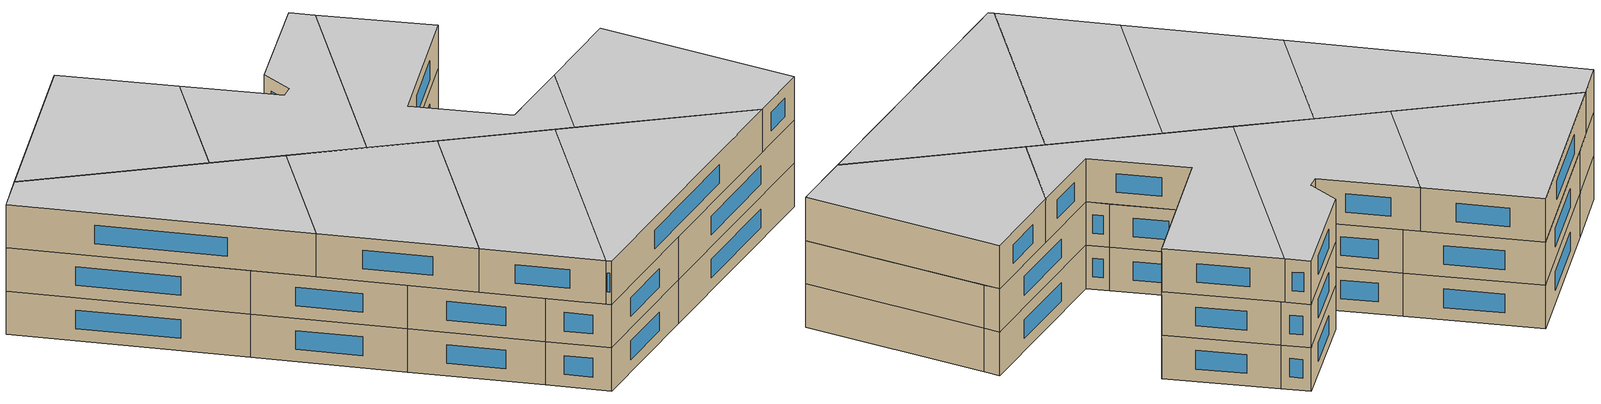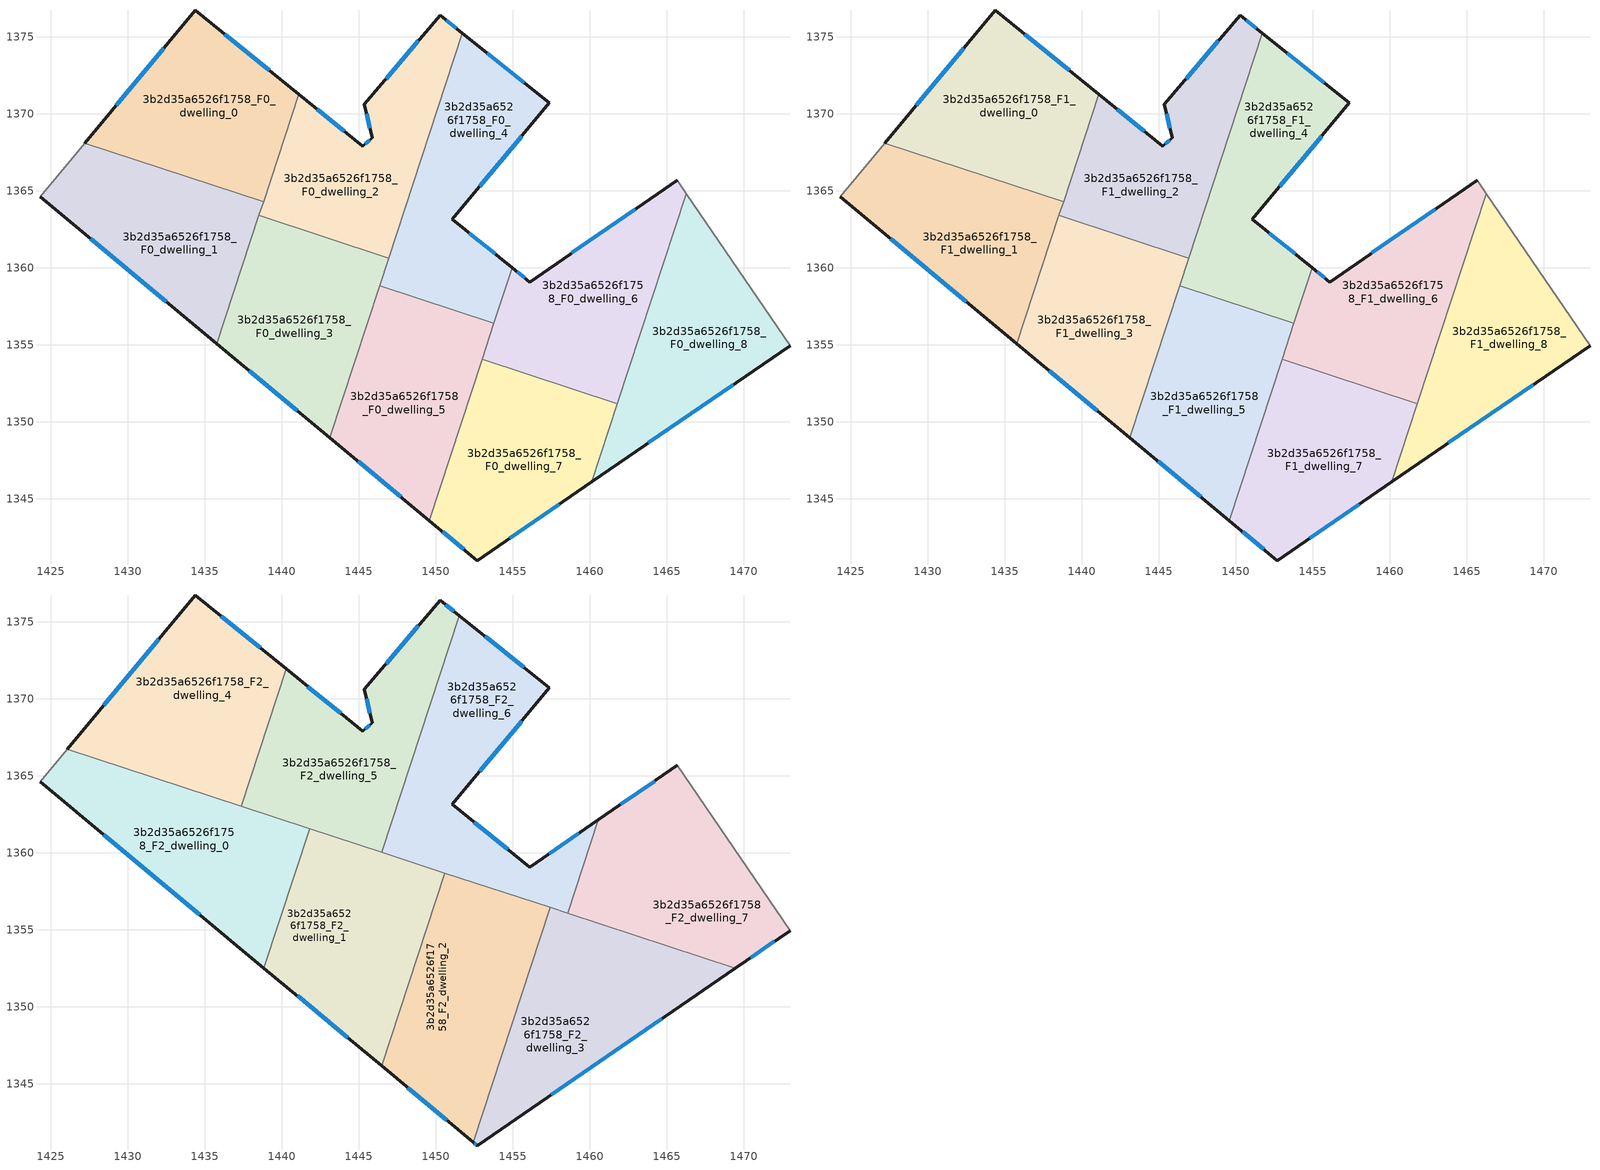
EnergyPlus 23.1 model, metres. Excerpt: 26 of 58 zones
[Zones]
3b2d35a6526f1758_F0_dwelling_0
 floor ground (EU_floor_Construction): 1441.11,1371.26 1438.82,1364.28 1427.21,1368.09 1434.38,1376.7 z0
 wall outside (EU_wall_Construction): 1441.11,1371.26 1434.38,1376.7 1427.21,1368.09 z0:3
 wall to 3b2d35a6526f1758_F0_dwelling_1 (EU_wall_Construction): 1427.21,1368.09 1438.82,1364.28 z0:3
 wall to 3b2d35a6526f1758_F0_dwelling_2 (EU_wall_Construction): 1438.82,1364.28 1441.11,1371.26 z0:3
 window (EU_Window_Construction): 1432.33,1374.24 1429.26,1370.55 / 1439.18,1372.81 1436.3,1375.14 z0.86:2.14
3b2d35a6526f1758_F0_dwelling_1
 floor ground (EU_floor_Construction): 1438.82,1364.28 1435.79,1355.05 1424.31,1364.6 1427.21,1368.09 z0
 wall outside (EU_wall_Construction): 1424.31,1364.6 1435.79,1355.05 z0:3
 wall adiabatic (EU_wall_Construction): 1427.21,1368.09 1424.31,1364.6 z0:3
 wall to 3b2d35a6526f1758_F0_dwelling_3 (EU_wall_Construction): 1435.79,1355.05 1438.53,1363.39 z0:3
 wall to 3b2d35a6526f1758_F0_dwelling_2 (EU_wall_Construction): 1438.53,1363.39 1438.82,1364.28 z0:3
 window (EU_Window_Construction): 1427.59,1361.87 1432.51,1357.78 z0.86:2.14
3b2d35a6526f1758_F0_dwelling_2
 floor ground (EU_floor_Construction): 1451.73,1375.22 1446.94,1360.62 1438.53,1363.39 1441.11,1371.26 1445.26,1367.89 1445.88,1368.42 1445.37,1370.61 1450.28,1376.39 z0
 wall outside (EU_wall_Construction): 1451.73,1375.22 1450.28,1376.39 1445.37,1370.61 1445.88,1368.42 1445.26,1367.89 1441.11,1371.26 z0:3
 wall to 3b2d35a6526f1758_F0_dwelling_3 (EU_wall_Construction): 1438.53,1363.39 1446.94,1360.62 z0:3
 wall to 3b2d35a6526f1758_F0_dwelling_4 (EU_wall_Construction): 1446.94,1360.62 1451.73,1375.22 z0:3
 window (EU_Window_Construction): 1445.7,1368.27 1445.44,1368.04 / 1445.52,1369.99 1445.73,1369.05 / 1448.88,1374.74 1446.78,1372.26 / 1451.32,1375.56 1450.7,1376.06 / 1444.07,1368.85 1442.29,1370.3 z0.86:2.14
3b2d35a6526f1758_F0_dwelling_3
 floor ground (EU_floor_Construction): 1446.94,1360.62 1443.12,1348.96 1435.79,1355.05 1438.53,1363.39 z0
 wall outside (EU_wall_Construction): 1435.79,1355.05 1443.12,1348.96 z0:3
 wall to 3b2d35a6526f1758_F0_dwelling_5 (EU_wall_Construction): 1443.12,1348.96 1446.35,1358.83 z0:3
 wall to 3b2d35a6526f1758_F0_dwelling_4 (EU_wall_Construction): 1446.35,1358.83 1446.94,1360.62 z0:3
 window (EU_Window_Construction): 1437.88,1353.31 1441.02,1350.7 z0.86:2.14
3b2d35a6526f1758_F0_dwelling_4
 floor ground (EU_floor_Construction): 1457.37,1370.69 1451.07,1363.13 1454.96,1360 1453.78,1356.39 1446.35,1358.83 1451.73,1375.22 z0
 wall outside (EU_wall_Construction): 1454.96,1360 1451.07,1363.13 1457.37,1370.69 1451.73,1375.22 z0:3
 wall to 3b2d35a6526f1758_F0_dwelling_5 (EU_wall_Construction): 1446.35,1358.83 1453.78,1356.39 z0:3
 wall to 3b2d35a6526f1758_F0_dwelling_6 (EU_wall_Construction): 1453.78,1356.39 1454.96,1360 z0:3
 window (EU_Window_Construction): 1452.87,1365.29 1455.57,1368.53 / 1453.85,1360.89 1452.18,1362.24 / 1455.76,1371.99 1453.34,1373.93 z0.86:2.14
3b2d35a6526f1758_F0_dwelling_5
 floor ground (EU_floor_Construction): 1453.78,1356.39 1449.58,1343.58 1443.12,1348.96 1446.35,1358.83 z0
 wall outside (EU_wall_Construction): 1443.12,1348.96 1449.58,1343.58 z0:3
 wall to 3b2d35a6526f1758_F0_dwelling_7 (EU_wall_Construction): 1449.58,1343.58 1453.01,1354.05 z0:3
 wall to 3b2d35a6526f1758_F0_dwelling_6 (EU_wall_Construction): 1453.01,1354.05 1453.78,1356.39 z0:3
 window (EU_Window_Construction): 1444.96,1347.42 1447.73,1345.12 z0.86:2.14
3b2d35a6526f1758_F0_dwelling_6
 floor ground (EU_floor_Construction): 1465.67,1365.66 1466.26,1364.79 1461.79,1351.17 1453.01,1354.05 1454.96,1360 1456.11,1359.07 z0
 wall outside (EU_wall_Construction): 1465.67,1365.66 1456.11,1359.07 1454.96,1360 z0:3
 wall to 3b2d35a6526f1758_F0_dwelling_7 (EU_wall_Construction): 1453.01,1354.05 1461.79,1351.17 z0:3
 wall adiabatic (EU_wall_Construction): 1466.26,1364.79 1465.67,1365.66 z0:3
 wall to 3b2d35a6526f1758_F0_dwelling_8 (EU_wall_Construction): 1461.79,1351.17 1466.26,1364.79 z0:3
 window (EU_Window_Construction): 1455.78,1359.33 1455.29,1359.73 / 1462.94,1363.78 1458.84,1360.95 z0.86:2.14
3b2d35a6526f1758_F0_dwelling_7
 floor ground (EU_floor_Construction): 1461.79,1351.17 1460.13,1346.09 1452.7,1340.98 1449.58,1343.58 1453.01,1354.05 z0
 wall outside (EU_wall_Construction): 1449.58,1343.58 1452.7,1340.98 1460.13,1346.09 z0:3
 wall to 3b2d35a6526f1758_F0_dwelling_8 (EU_wall_Construction): 1460.13,1346.09 1461.79,1351.17 z0:3
 window (EU_Window_Construction): 1450.47,1342.84 1451.81,1341.73 / 1454.82,1342.44 1458,1344.63 z0.86:2.14
3b2d35a6526f1758_F0_dwelling_8
 floor ground (EU_floor_Construction): 1466.26,1364.79 1473,1354.94 1460.13,1346.09 z0
 wall outside (EU_wall_Construction): 1460.13,1346.09 1473,1354.94 z0:3
 wall adiabatic (EU_wall_Construction): 1473,1354.94 1466.26,1364.79 z0:3
 window (EU_Window_Construction): 1463.8,1348.62 1469.32,1352.41 z0.86:2.14
3b2d35a6526f1758_F1_dwelling_0
 floor to 3b2d35a6526f1758_F0_dwelling_0 (EU_floor_Construction): 1441.11,1371.26 1438.82,1364.28 1427.21,1368.09 1434.38,1376.7 z3
 wall outside (EU_wall_Construction): 1441.11,1371.26 1434.38,1376.7 1427.21,1368.09 z3:6
 wall to 3b2d35a6526f1758_F1_dwelling_1 (EU_wall_Construction): 1427.21,1368.09 1438.82,1364.28 z3:6
 wall to 3b2d35a6526f1758_F1_dwelling_2 (EU_wall_Construction): 1438.82,1364.28 1441.11,1371.26 z3:6
 window (EU_Window_Construction): 1432.33,1374.24 1429.26,1370.55 / 1439.18,1372.81 1436.3,1375.14 z3.86:5.14
3b2d35a6526f1758_F1_dwelling_1
 floor to 3b2d35a6526f1758_F0_dwelling_1 (EU_floor_Construction): 1438.82,1364.28 1435.79,1355.05 1424.31,1364.6 1427.21,1368.09 z3
 wall outside (EU_wall_Construction): 1424.31,1364.6 1435.79,1355.05 z3:6
 wall adiabatic (EU_wall_Construction): 1427.21,1368.09 1424.31,1364.6 z3:6
 wall to 3b2d35a6526f1758_F1_dwelling_3 (EU_wall_Construction): 1435.79,1355.05 1438.53,1363.39 z3:6
 wall to 3b2d35a6526f1758_F1_dwelling_2 (EU_wall_Construction): 1438.53,1363.39 1438.82,1364.28 z3:6
 window (EU_Window_Construction): 1427.59,1361.87 1432.51,1357.78 z3.86:5.14
 ceiling adiabatic (EU_roof_Construction): 1435.79,1355.05 1438.82,1364.28 1438.3,1362.71 1426.07,1366.72 1427.21,1368.09 1424.31,1364.6 z6
3b2d35a6526f1758_F1_dwelling_2
 floor to 3b2d35a6526f1758_F0_dwelling_2 (EU_floor_Construction): 1451.73,1375.22 1446.94,1360.62 1438.53,1363.39 1441.11,1371.26 1445.26,1367.89 1445.88,1368.42 1445.37,1370.61 1450.28,1376.39 z3
 wall outside (EU_wall_Construction): 1451.73,1375.22 1450.28,1376.39 1445.37,1370.61 1445.88,1368.42 1445.26,1367.89 1441.11,1371.26 z3:6
 wall to 3b2d35a6526f1758_F1_dwelling_3 (EU_wall_Construction): 1438.53,1363.39 1446.94,1360.62 z3:6
 wall to 3b2d35a6526f1758_F1_dwelling_4 (EU_wall_Construction): 1446.94,1360.62 1451.73,1375.22 z3:6
 window (EU_Window_Construction): 1445.7,1368.27 1445.44,1368.04 / 1445.52,1369.99 1445.73,1369.05 / 1448.88,1374.74 1446.78,1372.26 / 1451.32,1375.56 1450.7,1376.06 / 1444.07,1368.85 1442.29,1370.3 z3.86:5.14
3b2d35a6526f1758_F1_dwelling_3
 floor to 3b2d35a6526f1758_F0_dwelling_3 (EU_floor_Construction): 1446.94,1360.62 1443.12,1348.96 1435.79,1355.05 1438.53,1363.39 z3
 wall outside (EU_wall_Construction): 1435.79,1355.05 1443.12,1348.96 z3:6
 wall to 3b2d35a6526f1758_F1_dwelling_5 (EU_wall_Construction): 1443.12,1348.96 1446.35,1358.83 z3:6
 wall to 3b2d35a6526f1758_F1_dwelling_4 (EU_wall_Construction): 1446.35,1358.83 1446.94,1360.62 z3:6
 window (EU_Window_Construction): 1437.88,1353.31 1441.02,1350.7 z3.86:5.14
 ceiling adiabatic (EU_roof_Construction): 1443.12,1348.96 1446.72,1359.95 1438.3,1362.71 1435.79,1355.05 z6
3b2d35a6526f1758_F1_dwelling_4
 floor to 3b2d35a6526f1758_F0_dwelling_4 (EU_floor_Construction): 1457.37,1370.69 1451.07,1363.13 1454.96,1360 1453.78,1356.39 1446.35,1358.83 1451.73,1375.22 z3
 wall outside (EU_wall_Construction): 1454.96,1360 1451.07,1363.13 1457.37,1370.69 1451.73,1375.22 z3:6
 wall to 3b2d35a6526f1758_F1_dwelling_5 (EU_wall_Construction): 1446.35,1358.83 1453.78,1356.39 z3:6
 wall to 3b2d35a6526f1758_F1_dwelling_6 (EU_wall_Construction): 1453.78,1356.39 1454.96,1360 z3:6
 window (EU_Window_Construction): 1452.87,1365.29 1455.57,1368.53 / 1453.85,1360.89 1452.18,1362.24 / 1455.76,1371.99 1453.34,1373.93 z3.86:5.14
3b2d35a6526f1758_F1_dwelling_5
 floor to 3b2d35a6526f1758_F0_dwelling_5 (EU_floor_Construction): 1453.78,1356.39 1449.58,1343.58 1443.12,1348.96 1446.35,1358.83 z3
 wall outside (EU_wall_Construction): 1443.12,1348.96 1449.58,1343.58 z3:6
 wall to 3b2d35a6526f1758_F1_dwelling_7 (EU_wall_Construction): 1449.58,1343.58 1453.01,1354.05 z3:6
 wall to 3b2d35a6526f1758_F1_dwelling_6 (EU_wall_Construction): 1453.01,1354.05 1453.78,1356.39 z3:6
 window (EU_Window_Construction): 1444.96,1347.42 1447.73,1345.12 z3.86:5.14
3b2d35a6526f1758_F1_dwelling_6
 floor to 3b2d35a6526f1758_F0_dwelling_6 (EU_floor_Construction): 1465.67,1365.66 1466.26,1364.79 1461.79,1351.17 1453.01,1354.05 1454.96,1360 1456.11,1359.07 z3
 wall outside (EU_wall_Construction): 1465.67,1365.66 1456.11,1359.07 1454.96,1360 z3:6
 wall to 3b2d35a6526f1758_F1_dwelling_7 (EU_wall_Construction): 1453.01,1354.05 1461.79,1351.17 z3:6
 wall adiabatic (EU_wall_Construction): 1466.26,1364.79 1465.67,1365.66 z3:6
 wall to 3b2d35a6526f1758_F1_dwelling_8 (EU_wall_Construction): 1461.79,1351.17 1466.26,1364.79 z3:6
 window (EU_Window_Construction): 1455.78,1359.33 1455.29,1359.73 / 1462.94,1363.78 1458.84,1360.95 z3.86:5.14
3b2d35a6526f1758_F1_dwelling_7
 floor to 3b2d35a6526f1758_F0_dwelling_7 (EU_floor_Construction): 1461.79,1351.17 1460.13,1346.09 1452.7,1340.98 1449.58,1343.58 1453.01,1354.05 z3
 wall outside (EU_wall_Construction): 1449.58,1343.58 1452.7,1340.98 1460.13,1346.09 z3:6
 wall to 3b2d35a6526f1758_F1_dwelling_8 (EU_wall_Construction): 1460.13,1346.09 1461.79,1351.17 z3:6
 window (EU_Window_Construction): 1450.47,1342.84 1451.81,1341.73 / 1454.82,1342.44 1458,1344.63 z3.86:5.14
3b2d35a6526f1758_F1_dwelling_8
 floor to 3b2d35a6526f1758_F0_dwelling_8 (EU_floor_Construction): 1466.26,1364.79 1473,1354.94 1460.13,1346.09 z3
 wall outside (EU_wall_Construction): 1460.13,1346.09 1473,1354.94 z3:6
 wall adiabatic (EU_wall_Construction): 1473,1354.94 1466.26,1364.79 z3:6
 window (EU_Window_Construction): 1463.8,1348.62 1469.32,1352.41 z3.86:5.14
3b2d35a6526f1758_F2_dwelling_0
 floor adiabatic (EU_floor_Construction): 1438.3,1362.71 1435.79,1355.05 1424.31,1364.6 1426.07,1366.72 z6; 1441.81,1361.56 1438.84,1352.51 1435.79,1355.05 1438.3,1362.71 z6
 wall outside (EU_wall_Construction): 1424.31,1364.6 1438.84,1352.51 z6:9
 wall adiabatic (EU_wall_Construction): 1426.07,1366.72 1424.31,1364.6 z6:9
 wall to 3b2d35a6526f1758_F2_dwelling_1 (EU_wall_Construction): 1438.84,1352.51 1441.81,1361.56 z6:9
 wall to 3b2d35a6526f1758_F2_dwelling_4 (EU_wall_Construction): 1437.36,1363.02 1426.07,1366.72 z6:9
 wall to 3b2d35a6526f1758_F2_dwelling_5 (EU_wall_Construction): 1441.81,1361.56 1437.36,1363.02 z6:9
 window (EU_Window_Construction): 1428.46,1361.15 1434.69,1355.96 z6.86:8.14
 ceiling to 3b2d35a6526f1758_F3_dwelling_0 (EU_floor_Construction): 1438.84,1352.51 1441.81,1361.56 1426.07,1366.72 1424.31,1364.6 z9
3b2d35a6526f1758_F2_dwelling_1
 floor adiabatic (EU_floor_Construction): 1446.72,1359.95 1443.12,1348.96 1438.84,1352.51 1441.81,1361.56 z6
 floor to 3b2d35a6526f1758_F1_dwelling_5 (EU_floor_Construction): 1450.23,1357.56 1446.49,1346.15 1443.12,1348.96 1446.35,1358.83 z6
 floor to 3b2d35a6526f1758_F1_dwelling_4 (EU_floor_Construction): 1450.59,1358.68 1450.23,1357.56 1446.35,1358.83 1446.72,1359.95 z6
 wall outside (EU_wall_Construction): 1438.84,1352.51 1446.48,1346.15 z6:9
 wall to 3b2d35a6526f1758_F2_dwelling_2 (EU_wall_Construction): 1446.48,1346.15 1450.59,1358.68 z6:9
 wall to 3b2d35a6526f1758_F2_dwelling_5 (EU_wall_Construction): 1446.5,1360.02 1441.81,1361.56 z6:9
 wall to 3b2d35a6526f1758_F2_dwelling_6 (EU_wall_Construction): 1450.59,1358.68 1446.5,1360.02 z6:9
 window (EU_Window_Construction): 1441.03,1350.69 1444.3,1347.97 z6.86:8.14
 ceiling to 3b2d35a6526f1758_F3_dwelling_1 (EU_floor_Construction): 1446.48,1346.15 1450.59,1358.68 1441.81,1361.56 1438.84,1352.51 z9
3b2d35a6526f1758_F2_dwelling_2
 floor to 3b2d35a6526f1758_F1_dwelling_5 (EU_floor_Construction): 1453.78,1356.39 1449.58,1343.58 1446.49,1346.15 1450.23,1357.56 z6
 floor to 3b2d35a6526f1758_F1_dwelling_7 (EU_floor_Construction): 1456.28,1352.98 1452.42,1341.21 1449.58,1343.58 1453.01,1354.05 z6
 floor to 3b2d35a6526f1758_F1_dwelling_6 (EU_floor_Construction): 1457.42,1356.44 1456.28,1352.98 1453.01,1354.05 1454.15,1357.51 z6
 floor to 3b2d35a6526f1758_F1_dwelling_4 (EU_floor_Construction): 1454.14,1357.51 1453.78,1356.39 1450.23,1357.56 1450.59,1358.68 z6
 wall outside (EU_wall_Construction): 1446.48,1346.15 1452.42,1341.21 z6:9
 wall to 3b2d35a6526f1758_F2_dwelling_3 (EU_wall_Construction): 1452.42,1341.21 1457.42,1356.44 z6:9
 wall to 3b2d35a6526f1758_F2_dwelling_6 (EU_wall_Construction): 1457.42,1356.44 1450.59,1358.68 z6:9
 window (EU_Window_Construction): 1448.18,1344.74 1450.73,1342.62 z6.86:8.14
 ceiling to 3b2d35a6526f1758_F3_dwelling_2 (EU_floor_Construction): 1452.42,1341.21 1457.42,1356.44 1450.59,1358.68 1446.48,1346.15 z9
3b2d35a6526f1758_F2_dwelling_3
 floor to 3b2d35a6526f1758_F1_dwelling_7 (EU_floor_Construction): 1461.79,1351.17 1460.13,1346.09 1452.7,1340.98 1452.42,1341.21 1456.28,1352.98 z6
 floor to 3b2d35a6526f1758_F1_dwelling_6 (EU_floor_Construction): 1462.93,1354.63 1461.79,1351.17 1456.28,1352.98 1457.42,1356.44 z6
 floor to 3b2d35a6526f1758_F1_dwelling_8 (EU_floor_Construction): 1469.45,1352.5 1460.13,1346.09 1462.93,1354.63 z6
 wall outside (EU_wall_Construction): 1452.42,1341.21 1452.7,1340.98 1469.45,1352.5 z6:9
 wall to 3b2d35a6526f1758_F2_dwelling_7 (EU_wall_Construction): 1469.45,1352.5 1458.56,1356.07 z6:9
 wall to 3b2d35a6526f1758_F2_dwelling_6 (EU_wall_Construction): 1458.56,1356.07 1457.42,1356.44 z6:9
 window (EU_Window_Construction): 1457.48,1344.27 1464.66,1349.21 / 1452.5,1341.15 1452.62,1341.05 z6.86:8.14
 ceiling to 3b2d35a6526f1758_F3_dwelling_3 (EU_floor_Construction): 1469.45,1352.5 1457.42,1356.44 1452.42,1341.21 1452.7,1340.98 z9
3b2d35a6526f1758_F2_dwelling_4
 floor to 3b2d35a6526f1758_F1_dwelling_0 (EU_floor_Construction): 1440.28,1371.93 1437.87,1364.59 1427.21,1368.09 1434.38,1376.7 z6
 floor to 3b2d35a6526f1758_F1_dwelling_1 (EU_floor_Construction): 1437.87,1364.59 1437.36,1363.02 1426.07,1366.72 1427.21,1368.09 z6
 wall outside (EU_wall_Construction): 1440.28,1371.93 1434.38,1376.7 1426.07,1366.72 z6:9
 wall to 3b2d35a6526f1758_F2_dwelling_5 (EU_wall_Construction): 1437.36,1363.02 1440.28,1371.93 z6:9
 window (EU_Window_Construction): 1432.01,1373.85 1428.45,1369.57 / 1438.59,1373.29 1436.07,1375.33 z6.86:8.14
 ceiling to 3b2d35a6526f1758_F3_dwelling_4 (EU_floor_Construction): 1437.36,1363.02 1440.28,1371.93 1434.38,1376.7 1426.07,1366.72 z9
3b2d35a6526f1758_F2_dwelling_5
 floor to 3b2d35a6526f1758_F1_dwelling_2 (EU_floor_Construction): 1451.53,1375.38 1446.72,1360.7 1438.53,1363.39 1441.11,1371.26 1445.26,1367.89 1445.88,1368.42 1445.37,1370.61 1450.28,1376.39 z6
 floor to 3b2d35a6526f1758_F1_dwelling_0 (EU_floor_Construction): 1441.11,1371.26 1438.82,1364.28 1437.87,1364.59 1440.28,1371.93 z6
 floor to 3b2d35a6526f1758_F1_dwelling_3 (EU_floor_Construction): 1446.72,1360.7 1446.5,1360.02 1438.3,1362.71 1438.53,1363.39 z6
 floor to 3b2d35a6526f1758_F1_dwelling_1 (EU_floor_Construction): 1438.82,1364.28 1438.3,1362.71 1437.36,1363.02 1437.87,1364.59 z6
 wall outside (EU_wall_Construction): 1451.53,1375.38 1450.28,1376.39 1445.37,1370.61 1445.88,1368.42 1445.26,1367.89 1440.28,1371.93 z6:9
 wall to 3b2d35a6526f1758_F2_dwelling_6 (EU_wall_Construction): 1446.5,1360.02 1451.53,1375.38 z6:9
 window (EU_Window_Construction): 1443.84,1369.05 1441.7,1370.77 / 1445.7,1368.27 1445.44,1368.04 / 1445.52,1369.99 1445.73,1369.05 / 1448.88,1374.74 1446.78,1372.26 / 1451.18,1375.67 1450.64,1376.1 z6.86:8.14
 ceiling to 3b2d35a6526f1758_F3_dwelling_5 (EU_floor_Construction): 1446.5,1360.02 1451.53,1375.38 1450.28,1376.39 1445.37,1370.61 1445.88,1368.42 1445.26,1367.89 1440.28,1371.93 1437.36,1363.02 z9
3b2d35a6526f1758_F2_dwelling_6
 floor to 3b2d35a6526f1758_F1_dwelling_4 (EU_floor_Construction): 1457.37,1370.69 1451.07,1363.13 1454.96,1360 1454.14,1357.51 1446.72,1359.95 1451.73,1375.22 z6
 floor to 3b2d35a6526f1758_F1_dwelling_2 (EU_floor_Construction): 1451.73,1375.22 1446.94,1360.62 1446.72,1360.7 1451.53,1375.38 z6
 floor to 3b2d35a6526f1758_F1_dwelling_6 (EU_floor_Construction): 1460.55,1362.13 1458.56,1356.07 1454.15,1357.51 1454.96,1360 1456.11,1359.07 z6
 floor to 3b2d35a6526f1758_F1_dwelling_3 (EU_floor_Construction): 1446.94,1360.62 1446.72,1359.95 1446.5,1360.02 1446.72,1360.7 z6
 wall outside (EU_wall_Construction): 1460.55,1362.13 1456.11,1359.07 1451.07,1363.13 1457.37,1370.69 1451.53,1375.38 z6:9
 wall to 3b2d35a6526f1758_F2_dwelling_7 (EU_wall_Construction): 1458.56,1356.07 1460.55,1362.13 z6:9
 window (EU_Window_Construction): 1459.28,1361.25 1457.38,1359.94 / 1455.7,1372.03 1453.2,1374.04 / 1452.87,1365.29 1455.57,1368.53 / 1454.67,1360.23 1452.51,1361.97 z6.86:8.14
 ceiling to 3b2d35a6526f1758_F3_dwelling_6 (EU_floor_Construction): 1458.56,1356.07 1460.55,1362.13 1456.11,1359.07 1451.07,1363.13 1457.37,1370.69 1451.53,1375.38 1446.5,1360.02 z9
3b2d35a6526f1758_F2_dwelling_7
 floor to 3b2d35a6526f1758_F1_dwelling_6 (EU_floor_Construction): 1465.67,1365.66 1466.26,1364.79 1462.93,1354.63 1458.56,1356.07 1460.55,1362.13 z6
 floor to 3b2d35a6526f1758_F1_dwelling_8 (EU_floor_Construction): 1466.26,1364.79 1473,1354.94 1469.45,1352.5 1462.93,1354.63 z6
 wall outside (EU_wall_Construction): 1465.67,1365.66 1460.55,1362.13 / 1469.45,1352.5 1473,1354.94 z6:9
 wall adiabatic (EU_wall_Construction): 1473,1354.94 1465.67,1365.66 z6:9
 window (EU_Window_Construction): 1464.21,1364.65 1462.01,1363.14 / 1470.46,1353.19 1471.99,1354.24 z6.86:8.14
 ceiling to 3b2d35a6526f1758_F3_dwelling_7 (EU_floor_Construction): 1473,1354.94 1465.67,1365.66 1460.55,1362.13 1458.56,1356.07 1469.45,1352.5 z9
[Building]
EU S2 Campaign: North Axis=0; Terrain=City; Solar Distribution=FullExterior
[Site:Location]
Helsinki-Vantaa.AP: Latitude=60.317; Longitude=24.963; Time Zone=2; Elevation=54.6
[SizingPeriod:WeatherFileDays]
AnnualSizingPeriod: Begin Month=1; Begin Day of Month=1; End Month=12; End Day of Month=31; Day of Week for Start Day=Monday; Use Weather File Daylight Saving Period=No; Use Weather File Rain and Snow Indicators=No
[MATERIAL]
EU_InternalMass_Material: Roughness=MediumRough; Thickness=0.1; Conductivity=1; Density=1800; Specific Heat=900; Thermal Absorptance=0.9; Solar Absorptance=0.7; Visible Absorptance=0.7
[MATERIAL:NOMASS] Roughness=MediumRough; Thermal Absorptance=0.9; Solar Absorptance=0.7; Visible Absorptance=0.7
Name | Thermal Resistance
EU_wall_NoMass | 1.10183
EU_roof_NoMass; EU_floor_NoMass | 1.70606
[WINDOWMATERIAL:SIMPLEGLAZINGSYSTEM]
EU_Window_SimpleGlazing: UFactor=3.11035; Solar Heat Gain Coefficient=0.8; Visible Transmittance=0.8
[CONSTRUCTION]
EU_wall_Construction: EU_wall_NoMass
EU_roof_Construction: EU_roof_NoMass
EU_floor_Construction: EU_floor_NoMass
EU_Window_Construction: EU_Window_SimpleGlazing
EU_InternalMass_Construction: EU_InternalMass_Material
[ZONE] Type=1; Multiplier=1; Ceiling Height=autocalculate; Floor Area=autocalculate; Part of Total Floor Area=Yes
Name | Volume
3b2d35a6526f1758_F0_dwelling_0; 3b2d35a6526f1758_F1_dwelling_0 | 279.782
3b2d35a6526f1758_F2_dwelling_0 | 314.782
3b2d35a6526f1758_F0_dwelling_1; 3b2d35a6526f1758_F1_dwelling_1 | 279.807
3b2d35a6526f1758_F2_dwelling_1; 3b2d35a6526f1758_F2_dwelling_5 | 314.774
3b2d35a6526f1758_F0_dwelling_2; 3b2d35a6526f1758_F1_dwelling_2 | 279.799
3b2d35a6526f1758_F2_dwelling_2 | 314.729
3b2d35a6526f1758_F0_dwelling_3; 3b2d35a6526f1758_F1_dwelling_3 | 279.784
3b2d35a6526f1758_F2_dwelling_3 | 314.777
3b2d35a6526f1758_F0_dwelling_4; 3b2d35a6526f1758_F1_dwelling_4; 3b2d35a6526f1758_F0_dwelling_5; 3b2d35a6526f1758_F1_dwelling_5 | 279.798
3b2d35a6526f1758_F2_dwelling_4 | 314.754
3b2d35a6526f1758_F0_dwelling_6; 3b2d35a6526f1758_F1_dwelling_6 | 279.792
3b2d35a6526f1758_F2_dwelling_6 | 314.771
3b2d35a6526f1758_F0_dwelling_7; 3b2d35a6526f1758_F1_dwelling_7 | 279.785
3b2d35a6526f1758_F2_dwelling_7 | 314.785
3b2d35a6526f1758_F0_dwelling_8; 3b2d35a6526f1758_F1_dwelling_8 | 279.79
[INTERNALMASS] Construction=EU_InternalMass_Construction
Name | Zone or ZoneList | Surface Area
3b2d35a6526f1758_F0_dwelling_0_EU_InternalMass | 3b2d35a6526f1758_F0_dwelling_0 | 93.2589
3b2d35a6526f1758_F0_dwelling_1_EU_InternalMass | 3b2d35a6526f1758_F0_dwelling_1 | 93.2648
3b2d35a6526f1758_F0_dwelling_2_EU_InternalMass | 3b2d35a6526f1758_F0_dwelling_2 | 93.2659
3b2d35a6526f1758_F0_dwelling_3_EU_InternalMass | 3b2d35a6526f1758_F0_dwelling_3 | 93.2615
3b2d35a6526f1758_F0_dwelling_4_EU_InternalMass | 3b2d35a6526f1758_F0_dwelling_4 | 93.264
3b2d35a6526f1758_F0_dwelling_5_EU_InternalMass | 3b2d35a6526f1758_F0_dwelling_5 | 93.2701
3b2d35a6526f1758_F0_dwelling_6_EU_InternalMass | 3b2d35a6526f1758_F0_dwelling_6 | 93.2617
3b2d35a6526f1758_F0_dwelling_7_EU_InternalMass | 3b2d35a6526f1758_F0_dwelling_7 | 93.2628
3b2d35a6526f1758_F0_dwelling_8_EU_InternalMass | 3b2d35a6526f1758_F0_dwelling_8 | 93.263
3b2d35a6526f1758_F1_dwelling_0_EU_InternalMass | 3b2d35a6526f1758_F1_dwelling_0 | 93.2589
3b2d35a6526f1758_F1_dwelling_1_EU_InternalMass | 3b2d35a6526f1758_F1_dwelling_1 | 93.2648
3b2d35a6526f1758_F1_dwelling_2_EU_InternalMass | 3b2d35a6526f1758_F1_dwelling_2 | 93.2659
3b2d35a6526f1758_F1_dwelling_3_EU_InternalMass | 3b2d35a6526f1758_F1_dwelling_3 | 93.2615
3b2d35a6526f1758_F1_dwelling_4_EU_InternalMass | 3b2d35a6526f1758_F1_dwelling_4 | 93.264
3b2d35a6526f1758_F1_dwelling_5_EU_InternalMass | 3b2d35a6526f1758_F1_dwelling_5 | 93.2701
3b2d35a6526f1758_F1_dwelling_6_EU_InternalMass | 3b2d35a6526f1758_F1_dwelling_6 | 93.2617
3b2d35a6526f1758_F1_dwelling_7_EU_InternalMass | 3b2d35a6526f1758_F1_dwelling_7 | 93.2628
3b2d35a6526f1758_F1_dwelling_8_EU_InternalMass | 3b2d35a6526f1758_F1_dwelling_8 | 93.263
3b2d35a6526f1758_F2_dwelling_0_EU_InternalMass | 3b2d35a6526f1758_F2_dwelling_0 | 104.928
3b2d35a6526f1758_F2_dwelling_1_EU_InternalMass | 3b2d35a6526f1758_F2_dwelling_1 | 104.925
3b2d35a6526f1758_F2_dwelling_2_EU_InternalMass | 3b2d35a6526f1758_F2_dwelling_2 | 104.91
3b2d35a6526f1758_F2_dwelling_3_EU_InternalMass | 3b2d35a6526f1758_F2_dwelling_3 | 104.926
3b2d35a6526f1758_F2_dwelling_4_EU_InternalMass | 3b2d35a6526f1758_F2_dwelling_4 | 104.918
3b2d35a6526f1758_F2_dwelling_5_EU_InternalMass | 3b2d35a6526f1758_F2_dwelling_5 | 104.925
3b2d35a6526f1758_F2_dwelling_6_EU_InternalMass | 3b2d35a6526f1758_F2_dwelling_6 | 104.923
3b2d35a6526f1758_F2_dwelling_7_EU_InternalMass | 3b2d35a6526f1758_F2_dwelling_7 | 104.928
[OTHEREQUIPMENT] Fuel Type=Electricity; Design Level Calculation Method=Watts/Area; Power per Zone Floor Area=1; Fraction Latent=0; Fraction Radiant=0; Fraction Lost=0; Carbon Dioxide Generation Rate=0; EndUse Subcategory=EU_Step8_InternalGains
Name | Zone or ZoneList or Space or SpaceList | Schedule
EU_Step8_InternalGain_3b2d35a6526f1758_F0_dwelling_0_f000 | 3b2d35a6526f1758_F0_dwelling_0 | EU_Step8_GainSchedule_3b2d35a6526f1758_F0_dwelling_0_f000
EU_Step8_InternalGain_3b2d35a6526f1758_F0_dwelling_1_f000 | 3b2d35a6526f1758_F0_dwelling_1 | EU_Step8_GainSchedule_3b2d35a6526f1758_F0_dwelling_1_f000
EU_Step8_InternalGain_3b2d35a6526f1758_F0_dwelling_2_f000 | 3b2d35a6526f1758_F0_dwelling_2 | EU_Step8_GainSchedule_3b2d35a6526f1758_F0_dwelling_2_f000
EU_Step8_InternalGain_3b2d35a6526f1758_F0_dwelling_3_f000 | 3b2d35a6526f1758_F0_dwelling_3 | EU_Step8_GainSchedule_3b2d35a6526f1758_F0_dwelling_3_f000
EU_Step8_InternalGain_3b2d35a6526f1758_F0_dwelling_4_f000 | 3b2d35a6526f1758_F0_dwelling_4 | EU_Step8_GainSchedule_3b2d35a6526f1758_F0_dwelling_4_f000
EU_Step8_InternalGain_3b2d35a6526f1758_F0_dwelling_5_f000 | 3b2d35a6526f1758_F0_dwelling_5 | EU_Step8_GainSchedule_3b2d35a6526f1758_F0_dwelling_5_f000
EU_Step8_InternalGain_3b2d35a6526f1758_F0_dwelling_6_f000 | 3b2d35a6526f1758_F0_dwelling_6 | EU_Step8_GainSchedule_3b2d35a6526f1758_F0_dwelling_6_f000
EU_Step8_InternalGain_3b2d35a6526f1758_F0_dwelling_7_f000 | 3b2d35a6526f1758_F0_dwelling_7 | EU_Step8_GainSchedule_3b2d35a6526f1758_F0_dwelling_7_f000
EU_Step8_InternalGain_3b2d35a6526f1758_F0_dwelling_8_f000 | 3b2d35a6526f1758_F0_dwelling_8 | EU_Step8_GainSchedule_3b2d35a6526f1758_F0_dwelling_8_f000
EU_Step8_InternalGain_3b2d35a6526f1758_F1_dwelling_0_f000 | 3b2d35a6526f1758_F1_dwelling_0 | EU_Step8_GainSchedule_3b2d35a6526f1758_F1_dwelling_0_f000
EU_Step8_InternalGain_3b2d35a6526f1758_F1_dwelling_1_f000 | 3b2d35a6526f1758_F1_dwelling_1 | EU_Step8_GainSchedule_3b2d35a6526f1758_F1_dwelling_1_f000
EU_Step8_InternalGain_3b2d35a6526f1758_F1_dwelling_2_f000 | 3b2d35a6526f1758_F1_dwelling_2 | EU_Step8_GainSchedule_3b2d35a6526f1758_F1_dwelling_2_f000
EU_Step8_InternalGain_3b2d35a6526f1758_F1_dwelling_3_f000 | 3b2d35a6526f1758_F1_dwelling_3 | EU_Step8_GainSchedule_3b2d35a6526f1758_F1_dwelling_3_f000
EU_Step8_InternalGain_3b2d35a6526f1758_F1_dwelling_4_f000 | 3b2d35a6526f1758_F1_dwelling_4 | EU_Step8_GainSchedule_3b2d35a6526f1758_F1_dwelling_4_f000
EU_Step8_InternalGain_3b2d35a6526f1758_F1_dwelling_5_f000 | 3b2d35a6526f1758_F1_dwelling_5 | EU_Step8_GainSchedule_3b2d35a6526f1758_F1_dwelling_5_f000
EU_Step8_InternalGain_3b2d35a6526f1758_F1_dwelling_6_f000 | 3b2d35a6526f1758_F1_dwelling_6 | EU_Step8_GainSchedule_3b2d35a6526f1758_F1_dwelling_6_f000
EU_Step8_InternalGain_3b2d35a6526f1758_F1_dwelling_7_f000 | 3b2d35a6526f1758_F1_dwelling_7 | EU_Step8_GainSchedule_3b2d35a6526f1758_F1_dwelling_7_f000
EU_Step8_InternalGain_3b2d35a6526f1758_F1_dwelling_8_f000 | 3b2d35a6526f1758_F1_dwelling_8 | EU_Step8_GainSchedule_3b2d35a6526f1758_F1_dwelling_8_f000
EU_Step8_InternalGain_3b2d35a6526f1758_F2_dwelling_0_f000 | 3b2d35a6526f1758_F2_dwelling_0 | EU_Step8_GainSchedule_3b2d35a6526f1758_F2_dwelling_0_f000
EU_Step8_InternalGain_3b2d35a6526f1758_F2_dwelling_1_f000 | 3b2d35a6526f1758_F2_dwelling_1 | EU_Step8_GainSchedule_3b2d35a6526f1758_F2_dwelling_1_f000
EU_Step8_InternalGain_3b2d35a6526f1758_F2_dwelling_2_f000 | 3b2d35a6526f1758_F2_dwelling_2 | EU_Step8_GainSchedule_3b2d35a6526f1758_F2_dwelling_2_f000
EU_Step8_InternalGain_3b2d35a6526f1758_F2_dwelling_3_f000 | 3b2d35a6526f1758_F2_dwelling_3 | EU_Step8_GainSchedule_3b2d35a6526f1758_F2_dwelling_3_f000
EU_Step8_InternalGain_3b2d35a6526f1758_F2_dwelling_4_f000 | 3b2d35a6526f1758_F2_dwelling_4 | EU_Step8_GainSchedule_3b2d35a6526f1758_F2_dwelling_4_f000
EU_Step8_InternalGain_3b2d35a6526f1758_F2_dwelling_5_f000 | 3b2d35a6526f1758_F2_dwelling_5 | EU_Step8_GainSchedule_3b2d35a6526f1758_F2_dwelling_5_f000
EU_Step8_InternalGain_3b2d35a6526f1758_F2_dwelling_6_f000 | 3b2d35a6526f1758_F2_dwelling_6 | EU_Step8_GainSchedule_3b2d35a6526f1758_F2_dwelling_6_f000
EU_Step8_InternalGain_3b2d35a6526f1758_F2_dwelling_7_f000 | 3b2d35a6526f1758_F2_dwelling_7 | EU_Step8_GainSchedule_3b2d35a6526f1758_F2_dwelling_7_f000
[ZONEVENTILATION:DESIGNFLOWRATE] Schedule=EU_AlwaysOn; Design Flow Rate Calculation Method=AirChanges/Hour; Air Changes per Hour=0.756316; Ventilation Type=Natural; Fan Pressure Rise=0; Fan Total Efficiency=1; Constant Term Coefficient=1; Temperature Term Coefficient=0; Velocity Term Coefficient=0; Velocity Squared Term Coefficient=0; Minimum Indoor Temperature=-100; Maximum Indoor Temperature=100; Delta Temperature=-100; Minimum Outdoor Temperature=-100; Maximum Outdoor Temperature=100; Maximum Wind Speed=40
Name | Zone or ZoneList or Space or SpaceList
EU_ConstantAir_3b2d35a6526f1758_F0_dwelling_0 | 3b2d35a6526f1758_F0_dwelling_0
EU_ConstantAir_3b2d35a6526f1758_F0_dwelling_1 | 3b2d35a6526f1758_F0_dwelling_1
EU_ConstantAir_3b2d35a6526f1758_F0_dwelling_2 | 3b2d35a6526f1758_F0_dwelling_2
EU_ConstantAir_3b2d35a6526f1758_F0_dwelling_3 | 3b2d35a6526f1758_F0_dwelling_3
EU_ConstantAir_3b2d35a6526f1758_F0_dwelling_4 | 3b2d35a6526f1758_F0_dwelling_4
EU_ConstantAir_3b2d35a6526f1758_F0_dwelling_5 | 3b2d35a6526f1758_F0_dwelling_5
EU_ConstantAir_3b2d35a6526f1758_F0_dwelling_6 | 3b2d35a6526f1758_F0_dwelling_6
EU_ConstantAir_3b2d35a6526f1758_F0_dwelling_7 | 3b2d35a6526f1758_F0_dwelling_7
EU_ConstantAir_3b2d35a6526f1758_F0_dwelling_8 | 3b2d35a6526f1758_F0_dwelling_8
EU_ConstantAir_3b2d35a6526f1758_F1_dwelling_0 | 3b2d35a6526f1758_F1_dwelling_0
EU_ConstantAir_3b2d35a6526f1758_F1_dwelling_1 | 3b2d35a6526f1758_F1_dwelling_1
EU_ConstantAir_3b2d35a6526f1758_F1_dwelling_2 | 3b2d35a6526f1758_F1_dwelling_2
EU_ConstantAir_3b2d35a6526f1758_F1_dwelling_3 | 3b2d35a6526f1758_F1_dwelling_3
EU_ConstantAir_3b2d35a6526f1758_F1_dwelling_4 | 3b2d35a6526f1758_F1_dwelling_4
EU_ConstantAir_3b2d35a6526f1758_F1_dwelling_5 | 3b2d35a6526f1758_F1_dwelling_5
EU_ConstantAir_3b2d35a6526f1758_F1_dwelling_6 | 3b2d35a6526f1758_F1_dwelling_6
EU_ConstantAir_3b2d35a6526f1758_F1_dwelling_7 | 3b2d35a6526f1758_F1_dwelling_7
EU_ConstantAir_3b2d35a6526f1758_F1_dwelling_8 | 3b2d35a6526f1758_F1_dwelling_8
EU_ConstantAir_3b2d35a6526f1758_F2_dwelling_0 | 3b2d35a6526f1758_F2_dwelling_0
EU_ConstantAir_3b2d35a6526f1758_F2_dwelling_1 | 3b2d35a6526f1758_F2_dwelling_1
EU_ConstantAir_3b2d35a6526f1758_F2_dwelling_2 | 3b2d35a6526f1758_F2_dwelling_2
EU_ConstantAir_3b2d35a6526f1758_F2_dwelling_3 | 3b2d35a6526f1758_F2_dwelling_3
EU_ConstantAir_3b2d35a6526f1758_F2_dwelling_4 | 3b2d35a6526f1758_F2_dwelling_4
EU_ConstantAir_3b2d35a6526f1758_F2_dwelling_5 | 3b2d35a6526f1758_F2_dwelling_5
EU_ConstantAir_3b2d35a6526f1758_F2_dwelling_6 | 3b2d35a6526f1758_F2_dwelling_6
EU_ConstantAir_3b2d35a6526f1758_F2_dwelling_7 | 3b2d35a6526f1758_F2_dwelling_7
[HVACTEMPLATE:THERMOSTAT] Constant Heating Setpoint=20; Constant Cooling Setpoint=50
EU_HeatOnly_3b2d35a6526f1758_F0_dwelling_0; EU_HeatOnly_3b2d35a6526f1758_F0_dwelling_1; EU_HeatOnly_3b2d35a6526f1758_F0_dwelling_2; EU_HeatOnly_3b2d35a6526f1758_F0_dwelling_3; EU_HeatOnly_3b2d35a6526f1758_F0_dwelling_4; EU_HeatOnly_3b2d35a6526f1758_F0_dwelling_5; EU_HeatOnly_3b2d35a6526f1758_F0_dwelling_6; EU_HeatOnly_3b2d35a6526f1758_F0_dwelling_7; EU_HeatOnly_3b2d35a6526f1758_F0_dwelling_8; EU_HeatOnly_3b2d35a6526f1758_F1_dwelling_0; EU_HeatOnly_3b2d35a6526f1758_F1_dwelling_1; EU_HeatOnly_3b2d35a6526f1758_F1_dwelling_2; EU_HeatOnly_3b2d35a6526f1758_F1_dwelling_3; EU_HeatOnly_3b2d35a6526f1758_F1_dwelling_4; EU_HeatOnly_3b2d35a6526f1758_F1_dwelling_5; EU_HeatOnly_3b2d35a6526f1758_F1_dwelling_6; EU_HeatOnly_3b2d35a6526f1758_F1_dwelling_7; EU_HeatOnly_3b2d35a6526f1758_F1_dwelling_8; EU_HeatOnly_3b2d35a6526f1758_F2_dwelling_0; EU_HeatOnly_3b2d35a6526f1758_F2_dwelling_1; EU_HeatOnly_3b2d35a6526f1758_F2_dwelling_2; EU_HeatOnly_3b2d35a6526f1758_F2_dwelling_3; EU_HeatOnly_3b2d35a6526f1758_F2_dwelling_4; EU_HeatOnly_3b2d35a6526f1758_F2_dwelling_5; EU_HeatOnly_3b2d35a6526f1758_F2_dwelling_6; EU_HeatOnly_3b2d35a6526f1758_F2_dwelling_7; EU_HeatOnly_3b2d35a6526f1758_F3_dwelling_0; EU_HeatOnly_3b2d35a6526f1758_F3_dwelling_1; EU_HeatOnly_3b2d35a6526f1758_F3_dwelling_2; EU_HeatOnly_3b2d35a6526f1758_F3_dwelling_3; EU_HeatOnly_3b2d35a6526f1758_F3_dwelling_4; EU_HeatOnly_3b2d35a6526f1758_F3_dwelling_5; EU_HeatOnly_3b2d35a6526f1758_F3_dwelling_6; EU_HeatOnly_3b2d35a6526f1758_F3_dwelling_7; EU_HeatOnly_3b2d35a6526f1758_F4_dwelling_0; EU_HeatOnly_3b2d35a6526f1758_F4_dwelling_1; EU_HeatOnly_3b2d35a6526f1758_F4_dwelling_2; EU_HeatOnly_3b2d35a6526f1758_F4_dwelling_3; EU_HeatOnly_3b2d35a6526f1758_F4_dwelling_4; EU_HeatOnly_3b2d35a6526f1758_F4_dwelling_5; EU_HeatOnly_3b2d35a6526f1758_F4_dwelling_6; EU_HeatOnly_3b2d35a6526f1758_F4_dwelling_7; EU_HeatOnly_3b2d35a6526f1758_F5_dwelling_0; EU_HeatOnly_3b2d35a6526f1758_F5_dwelling_1; EU_HeatOnly_3b2d35a6526f1758_F5_dwelling_2; EU_HeatOnly_3b2d35a6526f1758_F5_dwelling_3; EU_HeatOnly_3b2d35a6526f1758_F5_dwelling_4; EU_HeatOnly_3b2d35a6526f1758_F5_dwelling_5; EU_HeatOnly_3b2d35a6526f1758_F5_dwelling_6; EU_HeatOnly_3b2d35a6526f1758_F5_dwelling_7; EU_HeatOnly_3b2d35a6526f1758_F6_dwelling_0; EU_HeatOnly_3b2d35a6526f1758_F6_dwelling_1; EU_HeatOnly_3b2d35a6526f1758_F6_dwelling_2; EU_HeatOnly_3b2d35a6526f1758_F6_dwelling_3; EU_HeatOnly_3b2d35a6526f1758_F6_dwelling_4; EU_HeatOnly_3b2d35a6526f1758_F6_dwelling_5; EU_HeatOnly_3b2d35a6526f1758_F6_dwelling_6; EU_HeatOnly_3b2d35a6526f1758_F6_dwelling_7
[HVACTEMPLATE:ZONE:IDEALLOADSAIRSYSTEM] System Availability Schedule=EU_AlwaysOn; Maximum Heating Supply Air Temperature=50; Minimum Cooling Supply Air Temperature=13; Maximum Heating Supply Air Humidity Ratio=0.0156; Minimum Cooling Supply Air Humidity Ratio=0.0077; Heating Limit=NoLimit; Cooling Limit=NoLimit; Heating Availability Schedule=EU_AlwaysOn; Cooling Availability Schedule=EU_CoolingOff; Dehumidification Control Type=ConstantSensibleHeatRatio; Cooling Sensible Heat Ratio=0.7; Dehumidification Setpoint=60; Humidification Control Type=None; Humidification Setpoint=30; Outdoor Air Method=None; Outdoor Air Flow Rate per Person=0.00944; Outdoor Air Flow Rate per Zone Floor Area=0; Outdoor Air Flow Rate per Zone=0; Demand Controlled Ventilation Type=None; Outdoor Air Economizer Type=NoEconomizer; Heat Recovery Type=None; Sensible Heat Recovery Effectiveness=0.7; Latent Heat Recovery Effectiveness=0.65
Name | Template Thermostat
3b2d35a6526f1758_F0_dwelling_0 | EU_HeatOnly_3b2d35a6526f1758_F0_dwelling_0
3b2d35a6526f1758_F0_dwelling_1 | EU_HeatOnly_3b2d35a6526f1758_F0_dwelling_1
3b2d35a6526f1758_F0_dwelling_2 | EU_HeatOnly_3b2d35a6526f1758_F0_dwelling_2
3b2d35a6526f1758_F0_dwelling_3 | EU_HeatOnly_3b2d35a6526f1758_F0_dwelling_3
3b2d35a6526f1758_F0_dwelling_4 | EU_HeatOnly_3b2d35a6526f1758_F0_dwelling_4
3b2d35a6526f1758_F0_dwelling_5 | EU_HeatOnly_3b2d35a6526f1758_F0_dwelling_5
3b2d35a6526f1758_F0_dwelling_6 | EU_HeatOnly_3b2d35a6526f1758_F0_dwelling_6
3b2d35a6526f1758_F0_dwelling_7 | EU_HeatOnly_3b2d35a6526f1758_F0_dwelling_7
3b2d35a6526f1758_F0_dwelling_8 | EU_HeatOnly_3b2d35a6526f1758_F0_dwelling_8
3b2d35a6526f1758_F1_dwelling_0 | EU_HeatOnly_3b2d35a6526f1758_F1_dwelling_0
3b2d35a6526f1758_F1_dwelling_1 | EU_HeatOnly_3b2d35a6526f1758_F1_dwelling_1
3b2d35a6526f1758_F1_dwelling_2 | EU_HeatOnly_3b2d35a6526f1758_F1_dwelling_2
3b2d35a6526f1758_F1_dwelling_3 | EU_HeatOnly_3b2d35a6526f1758_F1_dwelling_3
3b2d35a6526f1758_F1_dwelling_4 | EU_HeatOnly_3b2d35a6526f1758_F1_dwelling_4
3b2d35a6526f1758_F1_dwelling_5 | EU_HeatOnly_3b2d35a6526f1758_F1_dwelling_5
3b2d35a6526f1758_F1_dwelling_6 | EU_HeatOnly_3b2d35a6526f1758_F1_dwelling_6
3b2d35a6526f1758_F1_dwelling_7 | EU_HeatOnly_3b2d35a6526f1758_F1_dwelling_7
3b2d35a6526f1758_F1_dwelling_8 | EU_HeatOnly_3b2d35a6526f1758_F1_dwelling_8
3b2d35a6526f1758_F2_dwelling_0 | EU_HeatOnly_3b2d35a6526f1758_F2_dwelling_0
3b2d35a6526f1758_F2_dwelling_1 | EU_HeatOnly_3b2d35a6526f1758_F2_dwelling_1
3b2d35a6526f1758_F2_dwelling_2 | EU_HeatOnly_3b2d35a6526f1758_F2_dwelling_2
3b2d35a6526f1758_F2_dwelling_3 | EU_HeatOnly_3b2d35a6526f1758_F2_dwelling_3
3b2d35a6526f1758_F2_dwelling_4 | EU_HeatOnly_3b2d35a6526f1758_F2_dwelling_4
3b2d35a6526f1758_F2_dwelling_5 | EU_HeatOnly_3b2d35a6526f1758_F2_dwelling_5
3b2d35a6526f1758_F2_dwelling_6 | EU_HeatOnly_3b2d35a6526f1758_F2_dwelling_6
3b2d35a6526f1758_F2_dwelling_7 | EU_HeatOnly_3b2d35a6526f1758_F2_dwelling_7
[SIZING:ZONE] Zone Cooling Design Supply Air Temperature Input Method=SupplyAirTemperature; Zone Cooling Design Supply Air Temperature=13; Zone Heating Design Supply Air Temperature Input Method=SupplyAirTemperature; Zone Heating Design Supply Air Temperature=50; Zone Cooling Design Supply Air Humidity Ratio=0.008; Zone Heating Design Supply Air Humidity Ratio=0.008; Cooling Design Air Flow Method=DesignDay; Cooling Design Air Flow Rate=0; Cooling Minimum Air Flow per Zone Floor Area=0.000762; Cooling Minimum Air Flow=0; Cooling Minimum Air Flow Fraction=0.2; Heating Design Air Flow Method=DesignDay; Heating Design Air Flow Rate=0; Heating Maximum Air Flow per Zone Floor Area=0.002032; Heating Maximum Air Flow=0.141576; Heating Maximum Air Flow Fraction=0.3; Account for Dedicated Outdoor Air System=No; Dedicated Outdoor Air System Control Strategy=NeutralSupplyAir; Dedicated Outdoor Air Low Setpoint Temperature for Design=autosize; Dedicated Outdoor Air High Setpoint Temperature for Design=autosize; Zone Load Sizing Method=Sensible Load Only No Latent Load; Zone Latent Cooling Design Supply Air Humidity Ratio Input Method=HumidityRatioDifference; Zone Cooling Design Supply Air Humidity Ratio Difference=0.005; Zone Latent Heating Design Supply Air Humidity Ratio Input Method=HumidityRatioDifference; Zone Humidification Design Supply Air Humidity Ratio Difference=0.005
3b2d35a6526f1758_F0_dwelling_0; 3b2d35a6526f1758_F0_dwelling_1; 3b2d35a6526f1758_F0_dwelling_2; 3b2d35a6526f1758_F0_dwelling_3; 3b2d35a6526f1758_F0_dwelling_4; 3b2d35a6526f1758_F0_dwelling_5; 3b2d35a6526f1758_F0_dwelling_6; 3b2d35a6526f1758_F0_dwelling_7; 3b2d35a6526f1758_F0_dwelling_8; 3b2d35a6526f1758_F1_dwelling_0; 3b2d35a6526f1758_F1_dwelling_1; 3b2d35a6526f1758_F1_dwelling_2; 3b2d35a6526f1758_F1_dwelling_3; 3b2d35a6526f1758_F1_dwelling_4; 3b2d35a6526f1758_F1_dwelling_5; 3b2d35a6526f1758_F1_dwelling_6; 3b2d35a6526f1758_F1_dwelling_7; 3b2d35a6526f1758_F1_dwelling_8; 3b2d35a6526f1758_F2_dwelling_0; 3b2d35a6526f1758_F2_dwelling_1; 3b2d35a6526f1758_F2_dwelling_2; 3b2d35a6526f1758_F2_dwelling_3; 3b2d35a6526f1758_F2_dwelling_4; 3b2d35a6526f1758_F2_dwelling_5; 3b2d35a6526f1758_F2_dwelling_6; 3b2d35a6526f1758_F2_dwelling_7
[SCHEDULE:CONSTANT]
Name | Hourly Value
EU_AlwaysOn | 1
EU_CoolingOff | 0
[SCHEDULE:FILE] Column Number=1; Rows to Skip at Top=0; Number of Hours of Data=8760; Column Separator=Comma; Interpolate to Timestep=No; Minutes per Item=60; Adjust Schedule for Daylight Savings=Yes
Name | File
EU_Step8_GainSchedule_3b2d35a6526f1758_F0_dwelling_0_f000 | ../../schedules/3b2d35a6526f1758/3b2d35a6526f1758_F0_dwelling_0_f000_gain.csv
EU_Step8_GainSchedule_3b2d35a6526f1758_F0_dwelling_1_f000 | ../../schedules/3b2d35a6526f1758/3b2d35a6526f1758_F0_dwelling_1_f000_gain.csv
EU_Step8_GainSchedule_3b2d35a6526f1758_F0_dwelling_2_f000 | ../../schedules/3b2d35a6526f1758/3b2d35a6526f1758_F0_dwelling_2_f000_gain.csv
EU_Step8_GainSchedule_3b2d35a6526f1758_F0_dwelling_3_f000 | ../../schedules/3b2d35a6526f1758/3b2d35a6526f1758_F0_dwelling_3_f000_gain.csv
EU_Step8_GainSchedule_3b2d35a6526f1758_F0_dwelling_4_f000 | ../../schedules/3b2d35a6526f1758/3b2d35a6526f1758_F0_dwelling_4_f000_gain.csv
EU_Step8_GainSchedule_3b2d35a6526f1758_F0_dwelling_5_f000 | ../../schedules/3b2d35a6526f1758/3b2d35a6526f1758_F0_dwelling_5_f000_gain.csv
EU_Step8_GainSchedule_3b2d35a6526f1758_F0_dwelling_6_f000 | ../../schedules/3b2d35a6526f1758/3b2d35a6526f1758_F0_dwelling_6_f000_gain.csv
EU_Step8_GainSchedule_3b2d35a6526f1758_F0_dwelling_7_f000 | ../../schedules/3b2d35a6526f1758/3b2d35a6526f1758_F0_dwelling_7_f000_gain.csv
EU_Step8_GainSchedule_3b2d35a6526f1758_F0_dwelling_8_f000 | ../../schedules/3b2d35a6526f1758/3b2d35a6526f1758_F0_dwelling_8_f000_gain.csv
EU_Step8_GainSchedule_3b2d35a6526f1758_F1_dwelling_0_f000 | ../../schedules/3b2d35a6526f1758/3b2d35a6526f1758_F1_dwelling_0_f000_gain.csv
EU_Step8_GainSchedule_3b2d35a6526f1758_F1_dwelling_1_f000 | ../../schedules/3b2d35a6526f1758/3b2d35a6526f1758_F1_dwelling_1_f000_gain.csv
EU_Step8_GainSchedule_3b2d35a6526f1758_F1_dwelling_2_f000 | ../../schedules/3b2d35a6526f1758/3b2d35a6526f1758_F1_dwelling_2_f000_gain.csv
EU_Step8_GainSchedule_3b2d35a6526f1758_F1_dwelling_3_f000 | ../../schedules/3b2d35a6526f1758/3b2d35a6526f1758_F1_dwelling_3_f000_gain.csv
EU_Step8_GainSchedule_3b2d35a6526f1758_F1_dwelling_4_f000 | ../../schedules/3b2d35a6526f1758/3b2d35a6526f1758_F1_dwelling_4_f000_gain.csv
EU_Step8_GainSchedule_3b2d35a6526f1758_F1_dwelling_5_f000 | ../../schedules/3b2d35a6526f1758/3b2d35a6526f1758_F1_dwelling_5_f000_gain.csv
EU_Step8_GainSchedule_3b2d35a6526f1758_F1_dwelling_6_f000 | ../../schedules/3b2d35a6526f1758/3b2d35a6526f1758_F1_dwelling_6_f000_gain.csv
EU_Step8_GainSchedule_3b2d35a6526f1758_F1_dwelling_7_f000 | ../../schedules/3b2d35a6526f1758/3b2d35a6526f1758_F1_dwelling_7_f000_gain.csv
EU_Step8_GainSchedule_3b2d35a6526f1758_F1_dwelling_8_f000 | ../../schedules/3b2d35a6526f1758/3b2d35a6526f1758_F1_dwelling_8_f000_gain.csv
EU_Step8_GainSchedule_3b2d35a6526f1758_F2_dwelling_0_f000 | ../../schedules/3b2d35a6526f1758/3b2d35a6526f1758_F2_dwelling_0_f000_gain.csv
EU_Step8_GainSchedule_3b2d35a6526f1758_F2_dwelling_1_f000 | ../../schedules/3b2d35a6526f1758/3b2d35a6526f1758_F2_dwelling_1_f000_gain.csv
EU_Step8_GainSchedule_3b2d35a6526f1758_F2_dwelling_2_f000 | ../../schedules/3b2d35a6526f1758/3b2d35a6526f1758_F2_dwelling_2_f000_gain.csv
EU_Step8_GainSchedule_3b2d35a6526f1758_F2_dwelling_3_f000 | ../../schedules/3b2d35a6526f1758/3b2d35a6526f1758_F2_dwelling_3_f000_gain.csv
EU_Step8_GainSchedule_3b2d35a6526f1758_F2_dwelling_4_f000 | ../../schedules/3b2d35a6526f1758/3b2d35a6526f1758_F2_dwelling_4_f000_gain.csv
EU_Step8_GainSchedule_3b2d35a6526f1758_F2_dwelling_5_f000 | ../../schedules/3b2d35a6526f1758/3b2d35a6526f1758_F2_dwelling_5_f000_gain.csv
EU_Step8_GainSchedule_3b2d35a6526f1758_F2_dwelling_6_f000 | ../../schedules/3b2d35a6526f1758/3b2d35a6526f1758_F2_dwelling_6_f000_gain.csv
EU_Step8_GainSchedule_3b2d35a6526f1758_F2_dwelling_7_f000 | ../../schedules/3b2d35a6526f1758/3b2d35a6526f1758_F2_dwelling_7_f000_gain.csv
